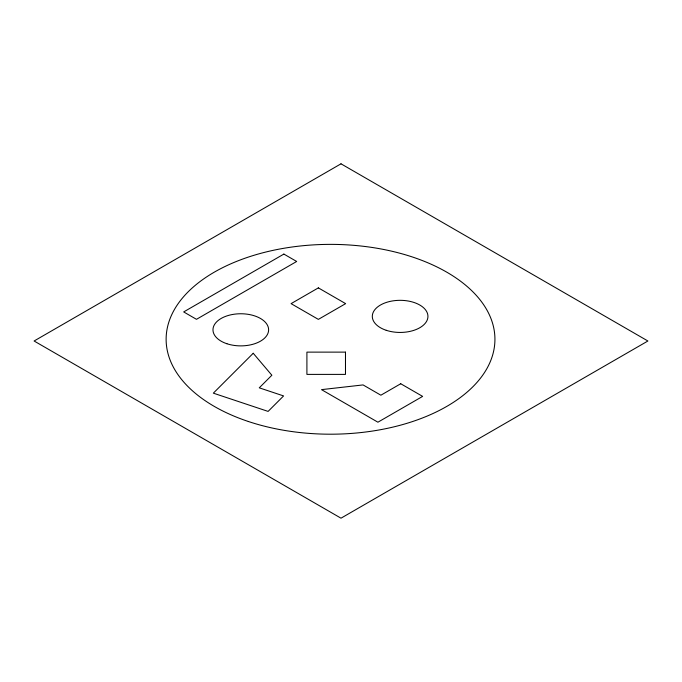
<?xml version="1.0" encoding="UTF-8"?>
<svg xmlns="http://www.w3.org/2000/svg" width="682" height="682" viewBox="0 0 682 682"><rect width="100%" height="100%" fill="white"/><g stroke="black" fill="none" stroke-linecap="round" stroke-linejoin="round"><path stroke-width="1.02" d="M253.227 353.267L213.338 393.156L268.103 411.408L283.584 395.927L259.271 387.828L271.862 375.228L253.227 353.267M341 163.816L34.1 341L341 518.184L647.9 341L341 163.816M283.874 254.079L183.68 311.921L196.476 319.321L296.679 261.47L283.874 254.079M318.358 287.881L291.078 303.635L318.358 319.381L345.638 303.635L318.358 287.881M400.735 383.744L380.88 395.202L363.063 384.921L321.503 389.635L377.913 422.201L422.627 396.387L400.735 383.744M345.484 352.125L306.909 352.125L306.909 374.392L345.484 374.392L345.484 352.125M226.884 343.728A27.817 16.061 0 0 0 268.614 329.824A27.817 16.061 0 0 0 226.884 315.911A27.817 16.061 0 0 0 226.884 343.728M386.217 330.293A27.817 16.061 0 0 0 427.938 316.38A27.817 16.061 0 0 0 386.217 302.476A27.817 16.061 0 0 0 386.217 330.293M248.325 421.485A164.405 94.917 0 0 0 494.927 339.286A164.405 94.917 0 0 0 248.325 257.088A164.405 94.917 0 0 0 248.325 421.485"/></g></svg>
